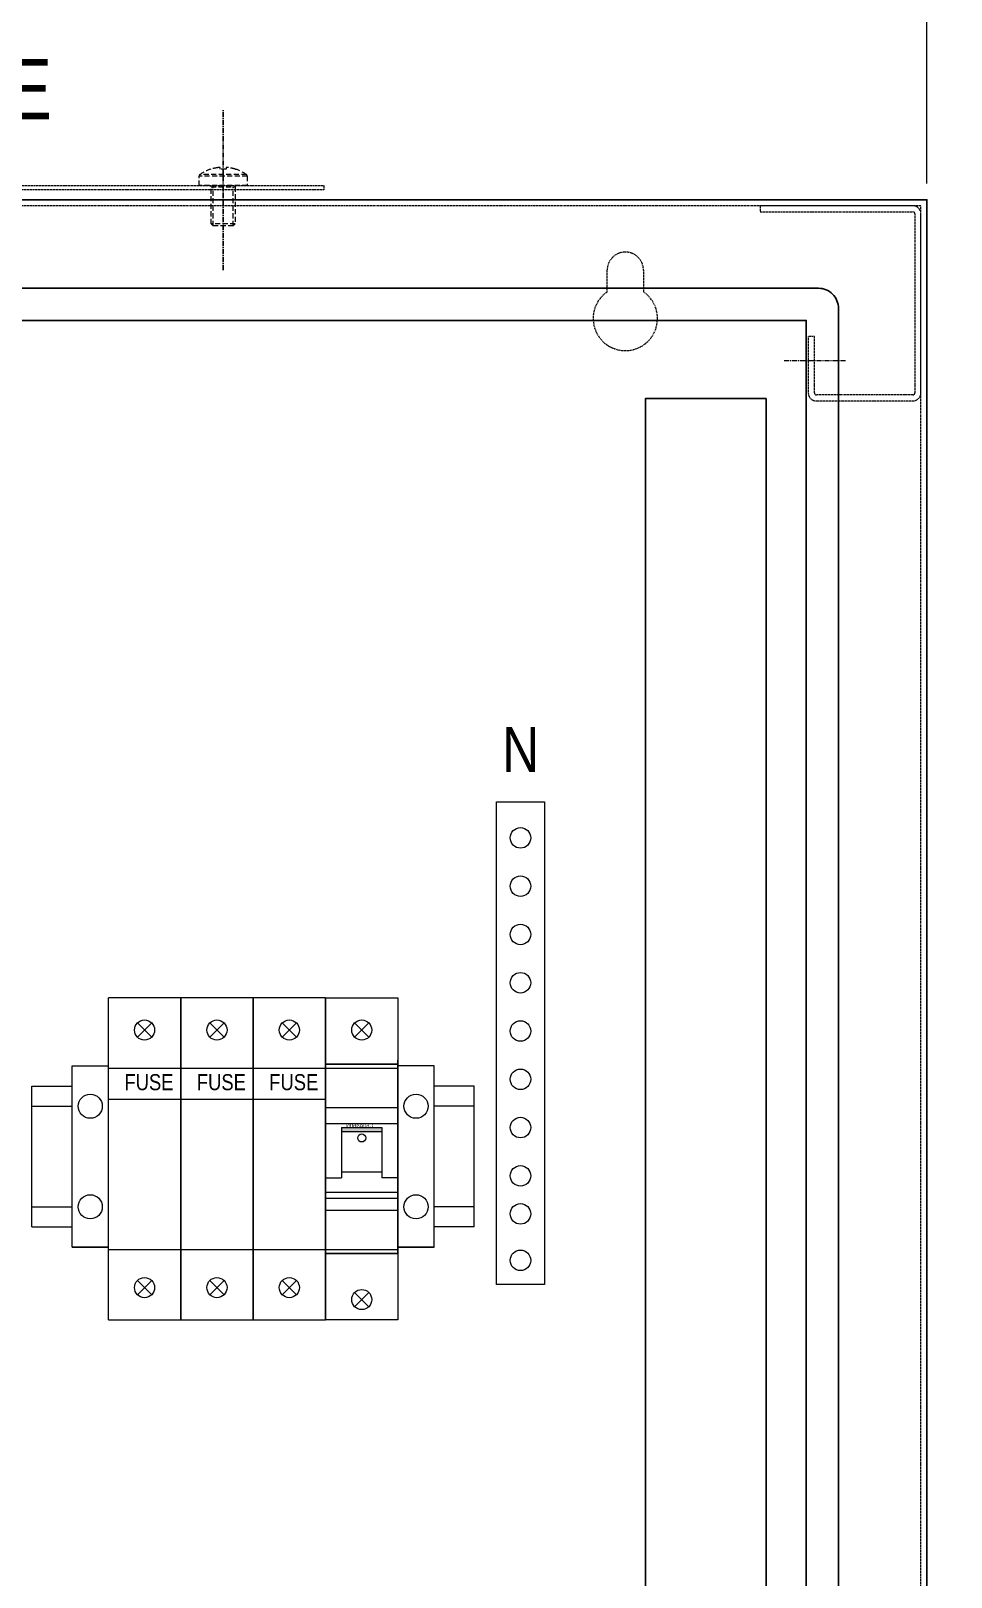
# Model space of a CAD drawing. Header units: millimetres. Extents: x 104 to 100526, y -9639 to 3779.
# Drawn here: x 4921.6 to 5150.5, y 3105.7 to 3490 of the extents above; entities that cross this region are included whole.
import ezdxf

# ---------------------------------------------------------------- set-up
doc = ezdxf.new("R2010")
doc.units = ezdxf.units.MM
doc.linetypes.add('CENTER', pattern=[2, 1.25, -0.25, 0.25, -0.25])
doc.linetypes.add('HIDDEN', pattern=[0.375, 0.25, -0.125])
for name, color, linetype, lineweight in [('BUSBAR', 40, 'Continuous', 20), ('Center', 7, 'CENTER', 9), ('DB-1$0$THIETBI', 5, 'Continuous', 18), ('Dimension', 253, 'Continuous', 9), ('Escutcheondoor', 2, 'CENTER', 15), ('NK', 2, 'HIDDEN', 9), ('Support', 8, 'Continuous', 9), ('TEXT1', 7, 'Continuous', 5), ('THIETBI', 5, 'Continuous', 5)]:
    doc.layers.add(name, color=color, linetype=linetype, lineweight=lineweight)
doc.styles.add('DB-1$0$VN', font='VHELVCN_4.TTF')
doc.styles.add('VN', font='VHELVCN_4.TTF')
doc.dimstyles.new('ISO-25_WS', dxfattribs={"dimtxt": 15, "dimasz": 12, "dimexe": 5, "dimexo": 4, "dimgap": 5, "dimtad": 1, "dimdec": 0, "dimdsep": 46, "dimtxsty": 'Standard', "dimblk": 'OBLIQUE', "dimcen": 2, "dimdle": 5, "dimclrd": 256, "dimclre": 256, "dimclrt": 2, "dimadec": 0, "dimazin": 0, "dimtfac": 1, "dimtdec": 0, "dimtmove": 0, "dimatfit": 3, "dimfxl": 1, "dimtolj": 1, "dimtzin": 0, "dimlwd": -1, "dimlwe": -1, "dimarcsym": 0})

# ---------------------------------------------------------------- blocks, each defined once
blk = doc.blocks.new('_Oblique')
at = {"color": 0, "linetype": 'ByBlock', "lineweight": -2}
blk.add_line((-0.5, -0.5), (0.5, 0.5), dxfattribs=at)
blk = doc.blocks.new('*D25')
at = {"layer": 'Dimension', "ltscale": 0.013}
for p, q in [((4544.46, 3452), (4544.46, 3537.81)), ((5144.46, 3452), (5144.46, 3537.81)), ((4539.46, 3532.81), (5149.46, 3532.81))]:
    blk.add_line(p, q, dxfattribs=at)
at = {"layer": 'Dimension', "linetype": 'ByBlock', "ltscale": 0.013, "xscale": 12, "yscale": 12, "zscale": 12, "rotation": 180}
blk.add_blockref('_Oblique', (4544.46, 3532.81), dxfattribs=at)
at = {"layer": 'Dimension', "linetype": 'ByBlock', "ltscale": 0.013, "xscale": 12, "yscale": 12, "zscale": 12}
blk.add_blockref('_Oblique', (5144.46, 3532.81), dxfattribs=at)
at = {"layer": 'Dimension', "color": 2, "linetype": 'ByBlock', "lineweight": -3, "ltscale": 0.013, "insert": (4844.46, 3545.31), "char_height": 15, "attachment_point": 5}
blk.add_mtext('\\A1;600', dxfattribs=at)
blk = doc.blocks.new('CB16a')
at = {"layer": 'THIETBI', "ltscale": 15}
blk.add_hatch(color=256, dxfattribs=at).paths.add_polyline_path([(4508, -826.67), (4498, -826.67), (4498, -827.67), (4508, -827.67)])
at = {"layer": 'Escutcheondoor', "color": 2, "linetype": 'ByBlock', "lineweight": -3, "ltscale": 0.013}
blk.add_lwpolyline([(4494, -857.92), (4512, -857.92), (4512, -810.92), (4494, -810.92)], close=True, dxfattribs=at)
at = {"layer": 'THIETBI'}
for p, q in [((4501.23, -804.18), (4504.77, -800.64)), ((4501.23, -800.64), (4504.77, -804.18)), ((4494, -811.92), (4512, -811.92)), ((4494, -821.67), (4512, -821.67)), ((4494, -825.67), (4512, -825.67)), ((4498, -826.67), (4508, -826.67)), ((4498, -826.67), (4498, -839.17)), ((4498, -827.67), (4508, -827.67)), ((4508, -826.67), (4508, -839.17)), ((4498, -837.67), (4508, -837.67)), ((4494, -839.17), (4498, -839.17)), ((4512, -839.17), (4508, -839.17)), ((4494, -842.67), (4512, -842.67)), ((4494, -844.17), (4512, -844.17)), ((4494, -847.17), (4512, -847.17)), ((4494, -856.92), (4512, -856.92)), ((4501.23, -871.18), (4504.77, -867.64)), ((4501.23, -867.64), (4504.77, -871.18))]:
    blk.add_line(p, q, dxfattribs=at)
at = {"layer": 'THIETBI', "ltscale": 100}
for p, q in [((4494, -811.92), (4494, -809.92)), ((4494, -811.92), (4494, -809.92)), ((4494, -811.92), (4494, -809.92)), ((4494, -811.92), (4494, -809.92)), ((4512, -811.92), (4512, -809.92)), ((4494, -856.92), (4494, -858.92)), ((4494, -856.92), (4494, -858.92)), ((4494, -856.92), (4494, -858.92)), ((4494, -856.92), (4494, -858.92)), ((4512, -856.92), (4512, -858.92))]:
    blk.add_line(p, q, dxfattribs=at)
at = {"layer": 'THIETBI'}
blk.add_lwpolyline([(4512, -874.42), (4494, -874.42), (4494, -794.42), (4512, -794.42)], close=True, dxfattribs=at)
for points in [[(4494, -811.92), (4494, -856.92)], [(4494, -856.92), (4494, -811.92)], [(4494, -811.92), (4494, -856.92)], [(4494, -856.92), (4494, -811.92)], [(4494, -811.92), (4494, -856.92)], [(4494, -856.92), (4494, -811.92)], [(4494, -811.92), (4494, -856.92)], [(4494, -856.92), (4494, -811.92)], [(4512, -811.92), (4512, -856.92)], [(4512, -856.92), (4512, -811.92)]]:
    blk.add_lwpolyline(points, dxfattribs=at)
for centre, radius in [((4503, -802.41), 2.5), ((4503, -829.24), 1), ((4503, -869.41), 2.5)]:
    blk.add_circle(centre, radius, dxfattribs=at)
at = {"layer": 'THIETBI', "style": 'VN', "text_generation_flag": 4}
blk.add_text('C60A&60N', height=1, rotation=180, dxfattribs=at).set_placement((4505.9, -826.63))
blk = doc.blocks.new('PE')
at = {"layer": 'BUSBAR'}
blk.add_lwpolyline([(3517.9, -1814.51), (3397.9, -1814.51), (3397.9, -1802.51), (3517.9, -1802.51)], close=True, dxfattribs=at)
for centre in [(3406.9, -1808.51), (3418.9, -1808.51), (3430.9, -1808.51), (3442.9, -1808.51), (3454.9, -1808.51), (3466.9, -1808.51), (3478.9, -1808.51), (3490.9, -1808.51), (3500.35, -1808.51), (3511.9, -1808.51)]:
    blk.add_circle(centre, 2.55, dxfattribs=at)

msp = doc.modelspace()

# ---------------------------------------------------------------- linework, layer by layer
at = {"color": 5}
for p, q in [((4994.89, 3232.14), (4994.89, 3187.14)), ((4994.9, 3232.14), (4994.9, 3187.14)), ((4994.91, 3230.99), (4994.91, 3185.99)), ((4931.91, 3187.71), (4940.91, 3187.71)), ((5021.91, 3187.71), (5012.91, 3187.71))]:
    msp.add_line(p, q, dxfattribs=at)
for points in [[(4544.46, 2648), (5144.46, 2648), (5144.46, 3448), (4544.46, 3448)], [(4574.46, 2678), (5114.46, 2678), (5114.46, 3418), (4574.46, 3418)]]:
    msp.add_lwpolyline(points, close=True)
msp.add_lwpolyline([(4571.46, 2670), (5117.46, 2670, 0.414214), (5122.46, 2675), (5122.46, 3421, 0.414214), (5117.46, 3426), (4571.46, 3426, 0.414214), (4566.46, 3421), (4566.46, 2675, 0.414214)], format="xyb", close=True)
at = {"layer": 'Center', "lineweight": 25}
msp.add_line((4969.46, 3430.51), (4969.46, 3470.5), dxfattribs=at)
at = {"layer": 'Center'}
msp.add_line((5124.21, 3408), (5108.71, 3408), dxfattribs=at)
at = {"layer": 'DB-1$0$THIETBI'}
for p, q in [((4958.91, 3249.64), (4940.91, 3249.64)), ((4940.91, 3169.64), (4940.91, 3249.64)), ((4958.91, 3169.64), (4958.91, 3249.64)), ((4958.91, 3249.64), (4958.91, 3169.64)), ((4958.91, 3169.64), (4958.91, 3249.64)), ((4976.91, 3249.64), (4958.91, 3249.64)), ((4958.91, 3249.64), (4958.91, 3169.64)), ((4976.91, 3169.64), (4976.91, 3249.64)), ((4976.91, 3249.64), (4976.91, 3169.64)), ((4976.91, 3169.64), (4976.91, 3249.64)), ((4994.91, 3249.64), (4976.91, 3249.64)), ((4976.91, 3249.64), (4976.91, 3169.64)), ((4994.91, 3169.64), (4994.91, 3249.64)), ((4994.91, 3249.64), (4994.91, 3169.64)), ((4951.68, 3243.41), (4948.15, 3239.88)), ((4951.68, 3239.88), (4948.15, 3243.41)), ((4969.68, 3243.41), (4966.15, 3239.88)), ((4969.68, 3239.88), (4966.15, 3243.41)), ((4987.68, 3243.41), (4984.15, 3239.88)), ((4987.68, 3239.88), (4984.15, 3243.41)), ((4931.91, 3187.71), (4931.91, 3232.71)), ((4931.91, 3232.71), (4940.91, 3232.71)), ((4940.91, 3232.14), (4958.91, 3232.14)), ((4958.91, 3232.14), (4958.91, 3234.14)), ((4958.91, 3187.14), (4958.91, 3232.14)), ((4958.91, 3232.14), (4958.91, 3187.14)), ((4958.91, 3232.14), (4976.91, 3232.14)), ((4976.91, 3232.14), (4976.91, 3234.14)), ((4976.91, 3187.14), (4976.91, 3232.14)), ((4976.91, 3232.14), (4976.91, 3187.14)), ((4976.91, 3232.14), (4994.91, 3232.14)), ((5021.91, 3232.71), (5012.91, 3232.71)), ((5021.91, 3187.71), (5021.91, 3232.71)), ((4921.91, 3227.71), (4931.91, 3227.71)), ((4921.91, 3227.71), (4931.91, 3227.71)), ((4921.91, 3192.71), (4921.91, 3227.71)), ((4940.91, 3224.48), (4958.91, 3224.48)), ((4958.91, 3224.48), (4976.91, 3224.48)), ((4976.91, 3224.48), (4994.91, 3224.48)), ((5031.91, 3227.71), (5021.91, 3227.71)), ((5031.91, 3227.71), (5021.91, 3227.71)), ((5031.91, 3192.71), (5031.91, 3227.71)), ((4921.91, 3222.71), (4931.91, 3222.71)), ((5031.91, 3222.71), (5021.91, 3222.71)), ((4921.91, 3197.71), (4931.91, 3197.71)), ((4921.91, 3197.71), (4931.91, 3197.71)), ((5031.91, 3197.71), (5021.91, 3197.71)), ((5031.91, 3197.71), (5021.91, 3197.71)), ((4921.91, 3192.71), (4931.91, 3192.71)), ((4921.91, 3192.71), (4931.91, 3192.71)), ((5031.91, 3192.71), (5021.91, 3192.71)), ((5031.91, 3192.71), (5021.91, 3192.71)), ((4940.91, 3187.14), (4958.91, 3187.14)), ((4958.91, 3187.14), (4976.91, 3187.14)), ((4958.91, 3187.14), (4958.91, 3185.14)), ((4976.91, 3187.14), (4994.91, 3187.14)), ((4976.91, 3187.14), (4976.91, 3185.14)), ((5012.91, 3187.71), (5021.91, 3187.71)), ((4951.68, 3179.4), (4948.15, 3175.86)), ((4951.68, 3175.86), (4948.15, 3179.4)), ((4969.68, 3179.4), (4966.15, 3175.86)), ((4969.68, 3175.86), (4966.15, 3179.4)), ((4987.68, 3179.4), (4984.15, 3175.86)), ((4987.68, 3175.86), (4984.15, 3179.4)), ((4940.91, 3169.64), (4958.91, 3169.64)), ((4958.91, 3169.64), (4976.91, 3169.64)), ((4976.91, 3169.64), (4994.91, 3169.64))]:
    msp.add_line(p, q, dxfattribs=at)
for centre, radius in [((4949.91, 3241.65), 2.5), ((4967.91, 3241.65), 2.5), ((4985.91, 3241.65), 2.5), ((4936.41, 3222.71), 3), ((5017.41, 3222.71), 3), ((4936.41, 3197.71), 3), ((5017.41, 3197.71), 3), ((4949.91, 3177.63), 2.5), ((4967.91, 3177.63), 2.5), ((4985.91, 3177.63), 2.5)]:
    msp.add_circle(centre, radius, dxfattribs=at)
at = {"layer": 'NK', "ltscale": 5}
for p, q in [((4968.75, 3455.99), (4968.13, 3455.99)), ((4968.75, 3455.59), (4968.75, 3455.99)), ((4970.8, 3455.99), (4970.17, 3455.99)), ((4970.17, 3455.99), (4970.17, 3455.59)), ((4975.46, 3453.83), (4963.46, 3453.83)), ((4975.46, 3451.5), (4963.46, 3451.5)), ((4975.23, 3454.27), (4963.69, 3454.27)), ((4966.46, 3451.25), (4972.46, 3451.25)), ((4966.96, 3441.5), (4966.96, 3451.25)), ((4971.96, 3441.5), (4971.96, 3451.25)), ((4972.46, 3442), (4966.46, 3442))]:
    msp.add_line(p, q, dxfattribs=at)
at = {"layer": 'NK'}
for points in [[(4694.46, 3451.5), (4994.46, 3451.5), (4994.46, 3450.5), (4694.46, 3450.5)], [(4545.96, 2649.5), (5142.96, 2649.5), (5142.96, 3446.5), (4545.96, 3446.5)]]:
    msp.add_lwpolyline(points, close=True, dxfattribs=at)
at = {"layer": 'NK', "ltscale": 5}
msp.add_lwpolyline([(4972.46, 3451.25), (4972.46, 3442), (4971.96, 3441.5), (4966.96, 3441.5), (4966.46, 3442), (4966.46, 3451.25)], dxfattribs=at)
at = {"layer": 'NK'}
msp.add_lwpolyline([(5114.96, 3414), (5114.96, 3400, 0.414214), (5116.96, 3398), (5140.96, 3398, 0.414214), (5142.96, 3400), (5142.96, 3444.5, 0.414214), (5140.96, 3446.5), (5102.96, 3446.5), (5102.96, 3445), (5140.96, 3445, -0.414214), (5141.46, 3444.5), (5141.46, 3400, -0.414214), (5140.96, 3399.5), (5116.96, 3399.5, -0.414214), (5116.46, 3400), (5116.46, 3414)], format="xyb", close=True, dxfattribs=at)
msp.add_lwpolyline([(5064.96, 3425.12), (5064.96, 3430.5, -0.414214), (5069.46, 3435), (5069.46, 3435, -0.414214), (5073.96, 3430.5), (5073.96, 3425.12)], format="xyb", dxfattribs=at)
at = {"layer": 'NK', "ltscale": 5}
for centre, radius, start, end in [((4969.46, 3446.1), 10, 108.0819, 125.2515), ((4963.99, 3454.42), 2.65, 26.1102, 26.6603), ((4969.46, 3446.1), 9.97, 97.7067, 108.0605), ((4969.46, 3444.55), 11.06, 86.3185, 93.6815), ((4969.46, 3446.1), 9.97, 71.9395, 82.2933), ((4968.46, 3457.65), 4.59, 333.2157, 333.5346), ((4969.46, 3446.1), 10, 54.7485, 71.9181), ((4964, 3453.83), 0.54, 125.2515, 180), ((4966.21, 3451.25), 0.25, 0, 90), ((4972.71, 3451.25), 0.25, 90, 180), ((4974.92, 3453.83), 0.54, 0, 54.7485)]:
    msp.add_arc(centre, radius, start, end, dxfattribs=at)
at = {"layer": 'NK'}
msp.add_arc((5069.46, 3418.5), 8, 124.2289, 55.7711, dxfattribs=at)
at = {"layer": 'NK', "ltscale": 5}
for points in [[(4963.46, 3451.5), (4963.46, 3453.83)], [(4975.46, 3453.83), (4975.46, 3451.5)]]:
    msp.add_open_spline(points, degree=1, dxfattribs=at)
at = {"layer": 'Support', "color": 2, "linetype": 'ByBlock', "lineweight": -3, "ltscale": 0.013}
msp.add_lwpolyline([(5074.46, 2734.02), (5074.46, 2734.02), (5104.46, 2734.02), (5104.46, 3398.59), (5074.46, 3398.59), (5074.46, 3101.16)], dxfattribs=at)

# ---------------------------------------------------------------- block references
at = {"rotation": 270}
msp.add_blockref('PE', (6851.9, 6696.3), dxfattribs=at)
msp.add_blockref('CB16a', (500.91, 4044.06))

# ---------------------------------------------------------------- texts
at = {"layer": 'DB-1$0$THIETBI', "style": 'DB-1$0$VN'}
for p in [(4944.9, 3226.69), (4962.9, 3226.69), (4980.9, 3226.69)]:
    msp.add_text('FUSE', height=4, dxfattribs=at).set_placement(p)
at = {"layer": 'TEXT1', "lineweight": 25, "style": 'VN'}
msp.add_text('TOP GLAND PLATE', height=15, dxfattribs=at).set_placement((4768.4, 3468.01))
at = {"layer": 'TEXT1', "style": 'VN'}
msp.add_text('N', height=11.2, dxfattribs=at).set_placement((5038.81, 3305.76))

# ---------------------------------------------------------------- dimensions: what is measured, and where the dimension line sits
at = {"layer": 'Dimension', "color": 1, "linetype": 'ByBlock', "lineweight": -3, "ltscale": 0.013}
dim = msp.add_aligned_dim(p1=(4544.46, 3448), p2=(5144.46, 3448), distance=84.81, dimstyle='ISO-25_WS', dxfattribs=at)
dim.commit()
dim.dimension.update_dxf_attribs({"geometry": '*D25', "text_midpoint": (4844.46, 3545.31)})

doc.saveas('drawing.dxf')
